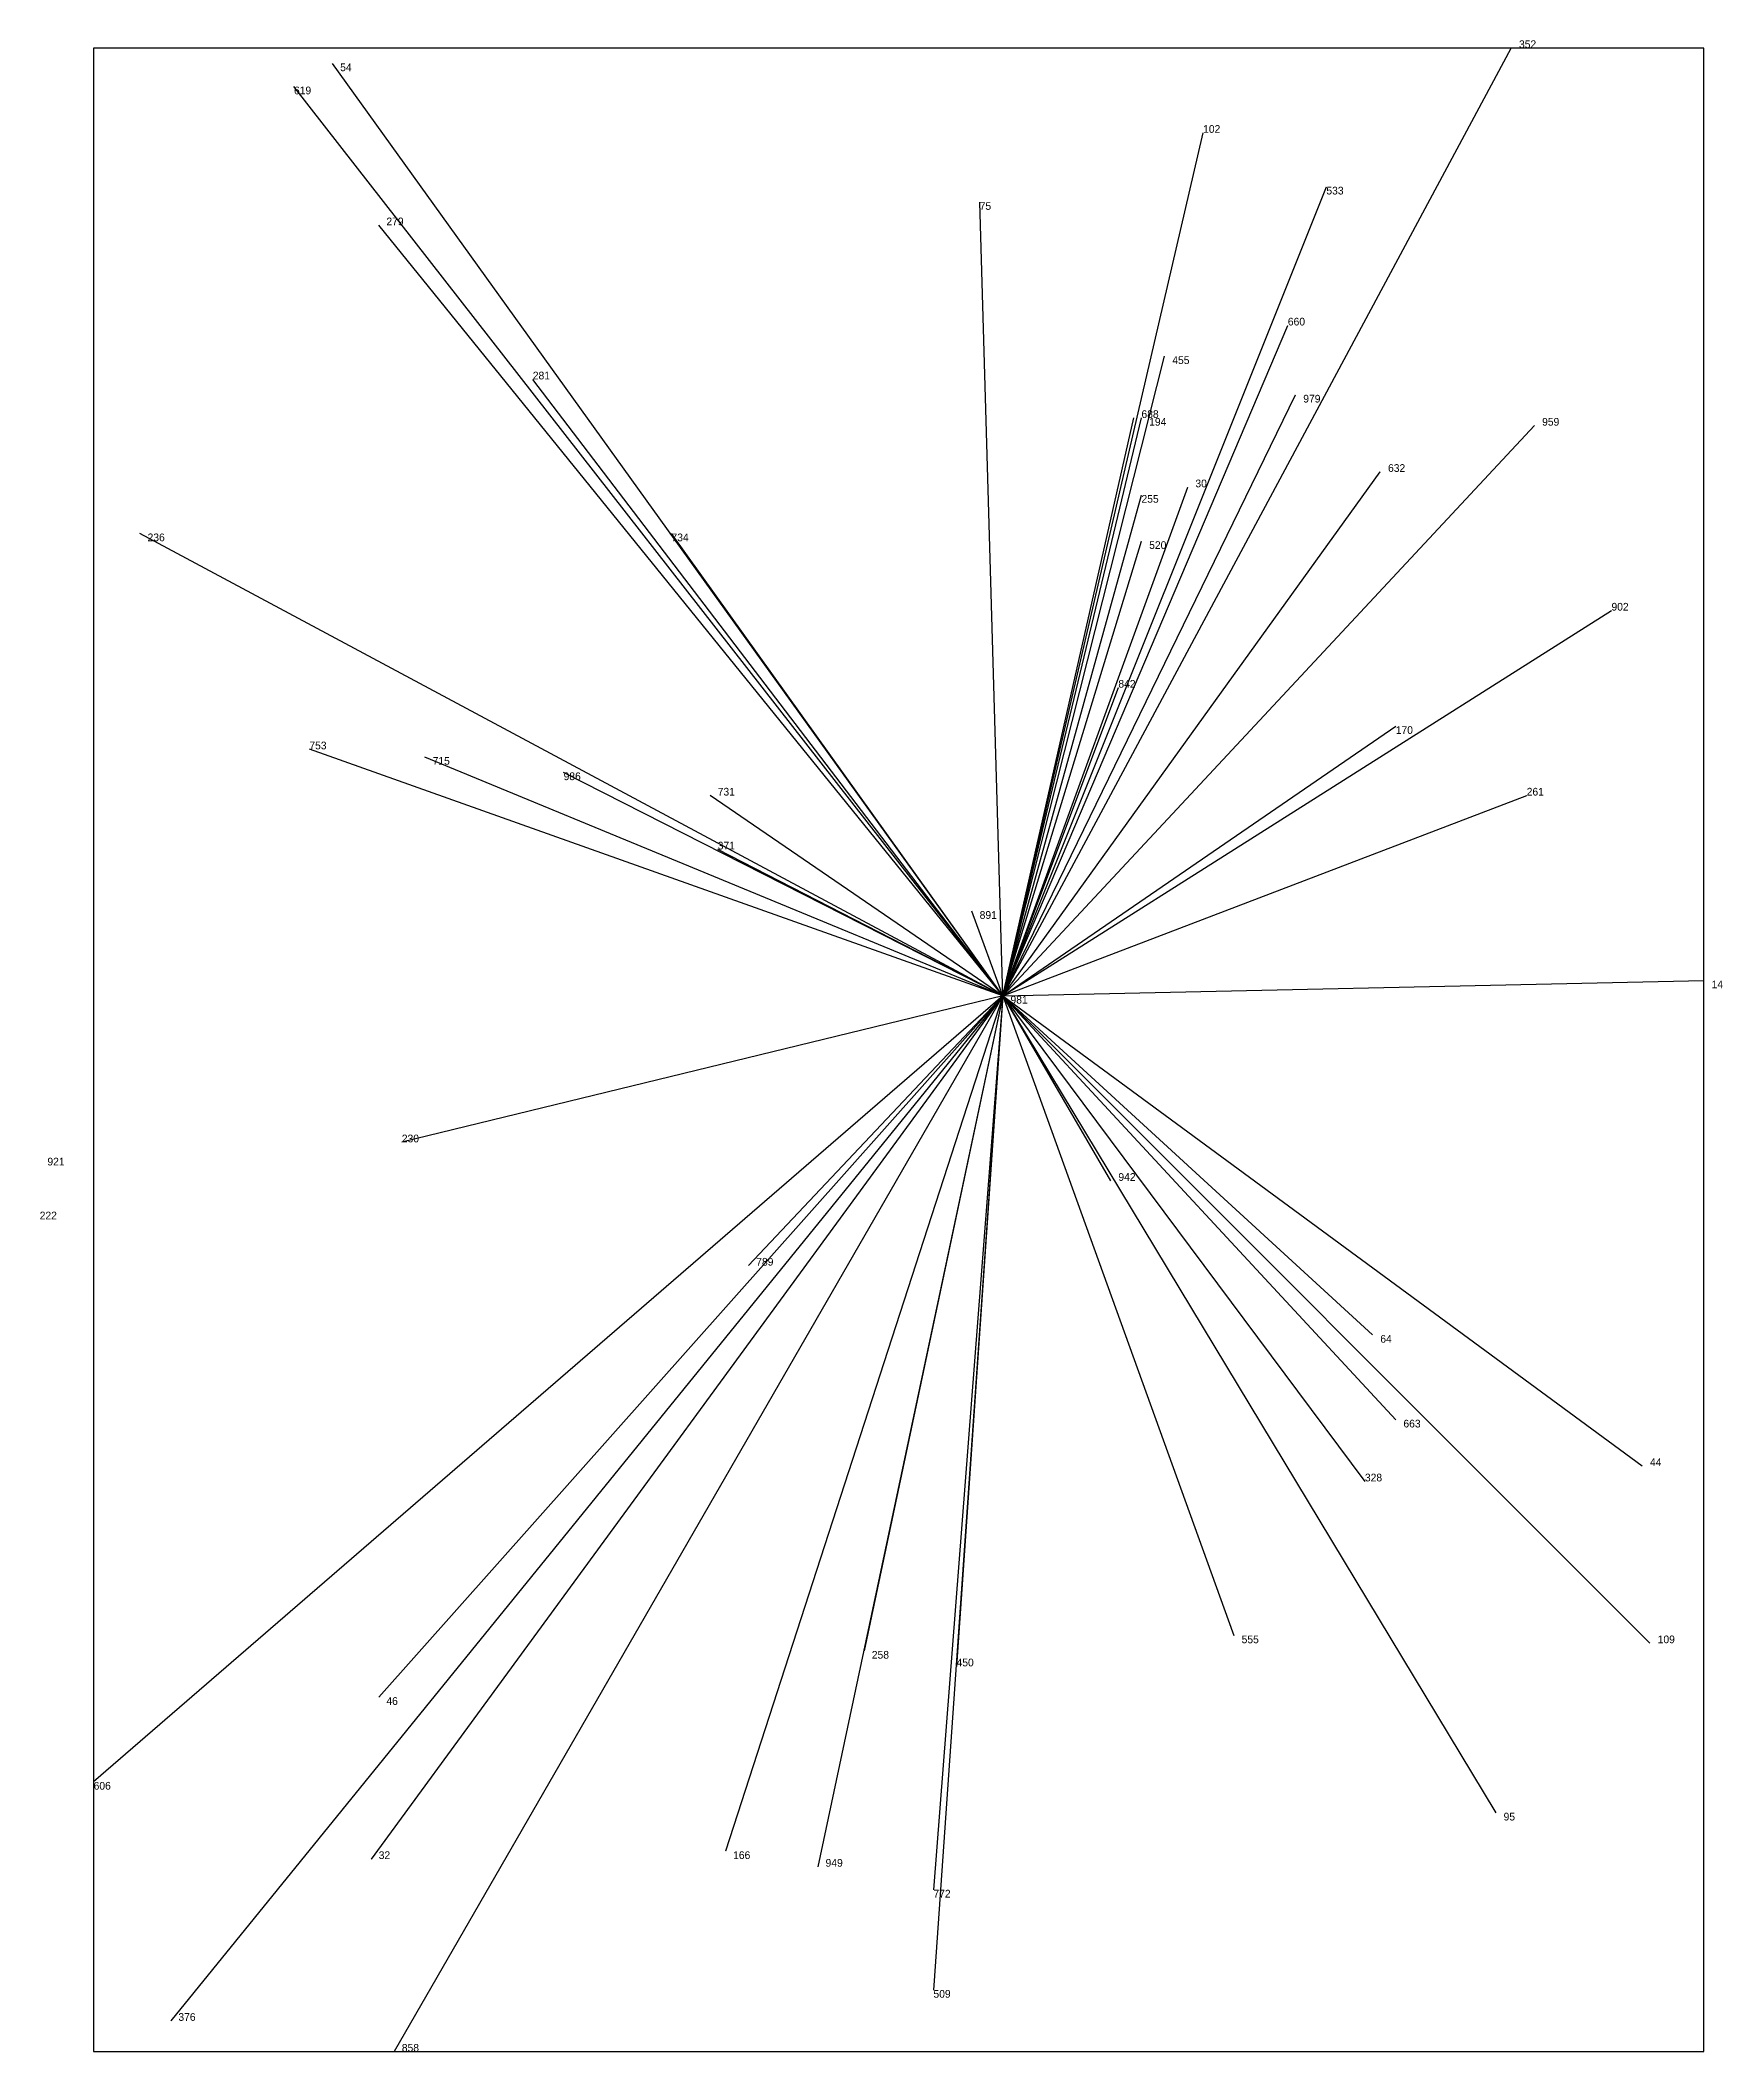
# Model space of a CAD drawing. Extents: x 0 to 1, y 0 to 1.
# Drawn here: x 0.7831 to 1.0014, y 0.002 to 0.263 of the extents above; entities that cross this region are included whole.
import ezdxf

# ---------------------------------------------------------------- set-up
doc = ezdxf.new("R2010")
doc.units = 0
for name, color, linetype in [('CLIENTS', 7, 'Continuous'), ('FACILITIES', 7, 'Continuous'), ('FACILITIES_LINES', 7, 'Continuous'), ('MIN_MAX_BOXES', 7, 'Continuous'), ('NORMALS', 7, 'Continuous'), ('SOURCE_POINTS', 7, 'Continuous'), ('TEXT', 7, 'Continuous')]:
    doc.layers.add(name, color=color, linetype=linetype)

# ---------------------------------------------------------------- blocks, each defined once
blk = doc.blocks.new('POINT_DISPLAY')
blk.add_line((0, 0), (0, 0))

msp = doc.modelspace()

# ---------------------------------------------------------------- linework, layer by layer
at = {"layer": 'FACILITIES_LINES'}
for q in [(0.974, 0.262), (0.821, 0.26), (0.816, 0.257), (0.934, 0.251), (0.95, 0.244), (0.905, 0.242), (0.827, 0.239), (0.945, 0.226), (0.929, 0.222), (0.847, 0.219), (0.946, 0.217), (0.926, 0.214), (0.925, 0.214), (0.977, 0.213), (0.957, 0.207), (0.932, 0.205), (0.926, 0.204), (0.796, 0.199), (0.865, 0.199), (0.926, 0.198), (0.987, 0.189), (0.923, 0.179), (0.959, 0.174), (0.818, 0.171), (0.833, 0.17), (0.851, 0.168), (0.87, 0.165), (0.976, 0.165), (0.871, 0.158), (0.904, 0.15), (0.999, 0.141), (0.79, 0.037), (0.8, 0.006), (0.826, 0.027), (0.827, 0.048), (0.829, 0.002), (0.83, 0.12), (0.872, 0.028), (0.875, 0.104), (0.884, 0.026), (0.89, 0.054), (0.899, 0.01), (0.899, 0.023), (0.902, 0.052), (0.956, 0.095), (0.991, 0.078), (0.972, 0.033), (0.992, 0.055), (0.955, 0.076), (0.938, 0.056), (0.959, 0.084), (0.922, 0.115)]:
    msp.add_line((0.908, 0.139), q, dxfattribs=at)
at = {"layer": 'MIN_MAX_BOXES'}
for p, q in [((0.999, 0.262), (0.79, 0.262)), ((0.79, 0.262), (0.79, 0.002)), ((0.999, 0.262), (0.79, 0.262)), ((0.79, 0.262), (0.79, 0.002)), ((0.79, 0.262), (0.79, 0.262)), ((0.999, 0.002), (0.999, 0.262)), ((0.999, 0.002), (0.999, 0.262)), ((0.999, 0.262), (0.999, 0.262)), ((0.79, 0.002), (0.999, 0.002)), ((0.79, 0.002), (0.999, 0.002)), ((0.79, 0.002), (0.79, 0.002)), ((0.999, 0.002), (0.999, 0.002))]:
    msp.add_line(p, q, dxfattribs=at)
at = {"layer": 'NORMALS'}
for p, q in [((0.974, 0.262), (0.974, 0.262)), ((0.821, 0.26), (0.821, 0.26)), ((0.816, 0.257), (0.816, 0.257)), ((0.934, 0.251), (0.934, 0.251)), ((0.95, 0.244), (0.95, 0.244)), ((0.905, 0.242), (0.905, 0.242)), ((0.827, 0.239), (0.827, 0.239)), ((0.945, 0.226), (0.945, 0.226)), ((0.929, 0.222), (0.929, 0.222)), ((0.847, 0.219), (0.847, 0.219)), ((0.946, 0.217), (0.946, 0.217)), ((0.925, 0.214), (0.925, 0.214)), ((0.926, 0.214), (0.926, 0.214)), ((0.977, 0.213), (0.977, 0.213)), ((0.957, 0.207), (0.957, 0.207)), ((0.926, 0.204), (0.926, 0.204)), ((0.932, 0.205), (0.932, 0.205)), ((0.796, 0.199), (0.796, 0.199)), ((0.865, 0.199), (0.865, 0.199)), ((0.926, 0.198), (0.926, 0.198)), ((0.987, 0.189), (0.987, 0.189)), ((0.923, 0.179), (0.923, 0.179)), ((0.959, 0.174), (0.959, 0.174)), ((0.818, 0.171), (0.818, 0.171)), ((0.833, 0.17), (0.833, 0.17)), ((0.851, 0.168), (0.851, 0.168)), ((0.87, 0.165), (0.87, 0.165)), ((0.976, 0.165), (0.976, 0.165)), ((0.871, 0.158), (0.871, 0.158)), ((0.904, 0.15), (0.904, 0.15)), ((0.999, 0.141), (0.999, 0.141)), ((0.908, 0.139), (0.908, 0.139)), ((0.83, 0.12), (0.83, 0.12)), ((0.922, 0.115), (0.922, 0.115)), ((0.875, 0.104), (0.875, 0.104)), ((0.956, 0.095), (0.956, 0.095)), ((0.959, 0.084), (0.959, 0.084)), ((0.955, 0.076), (0.955, 0.076)), ((0.991, 0.078), (0.991, 0.078)), ((0.938, 0.056), (0.938, 0.056)), ((0.992, 0.055), (0.992, 0.055)), ((0.89, 0.054), (0.89, 0.054)), ((0.902, 0.052), (0.902, 0.052)), ((0.827, 0.048), (0.827, 0.048)), ((0.79, 0.037), (0.79, 0.037)), ((0.972, 0.033), (0.972, 0.033)), ((0.826, 0.027), (0.826, 0.027)), ((0.872, 0.028), (0.872, 0.028)), ((0.884, 0.026), (0.884, 0.026)), ((0.899, 0.023), (0.899, 0.023)), ((0.899, 0.01), (0.899, 0.01)), ((0.8, 0.006), (0.8, 0.006)), ((0.829, 0.002), (0.829, 0.002))]:
    msp.add_line(p, q, dxfattribs=at)

# ---------------------------------------------------------------- block references
at = {"layer": 'CLIENTS'}
for p in [(0.974, 0.262), (0.821, 0.26), (0.816, 0.257), (0.934, 0.251), (0.95, 0.244), (0.905, 0.242), (0.827, 0.239), (0.945, 0.226), (0.929, 0.222), (0.847, 0.219), (0.946, 0.217), (0.925, 0.214), (0.926, 0.214), (0.977, 0.213), (0.957, 0.207), (0.926, 0.204), (0.932, 0.205), (0.796, 0.199), (0.865, 0.199), (0.926, 0.198), (0.987, 0.189), (0.923, 0.179), (0.959, 0.174), (0.818, 0.171), (0.833, 0.17), (0.851, 0.168), (0.87, 0.165), (0.976, 0.165), (0.871, 0.158), (0.904, 0.15), (0.999, 0.141), (0.83, 0.12), (0.922, 0.115), (0.875, 0.104), (0.956, 0.095), (0.959, 0.084), (0.955, 0.076), (0.991, 0.078), (0.938, 0.056), (0.992, 0.055), (0.89, 0.054), (0.902, 0.052), (0.827, 0.048), (0.79, 0.037), (0.972, 0.033), (0.826, 0.027), (0.872, 0.028), (0.884, 0.026), (0.899, 0.023), (0.899, 0.01), (0.8, 0.006), (0.829, 0.002)]:
    msp.add_blockref('POINT_DISPLAY', p, dxfattribs=at)
at = {"layer": 'FACILITIES'}
msp.add_blockref('POINT_DISPLAY', (0.908, 0.139), dxfattribs=at)
at = {"layer": 'SOURCE_POINTS'}
for p in [(0.974, 0.262), (0.821, 0.26), (0.816, 0.257), (0.934, 0.251), (0.95, 0.244), (0.905, 0.242), (0.827, 0.239), (0.945, 0.226), (0.929, 0.222), (0.847, 0.219), (0.946, 0.217), (0.925, 0.214), (0.926, 0.214), (0.977, 0.213), (0.957, 0.207), (0.926, 0.204), (0.932, 0.205), (0.796, 0.199), (0.865, 0.199), (0.926, 0.198), (0.987, 0.189), (0.923, 0.179), (0.959, 0.174), (0.818, 0.171), (0.833, 0.17), (0.851, 0.168), (0.87, 0.165), (0.976, 0.165), (0.871, 0.158), (0.904, 0.15), (0.999, 0.141), (0.908, 0.139), (0.83, 0.12), (0.922, 0.115), (0.875, 0.104), (0.956, 0.095), (0.959, 0.084), (0.955, 0.076), (0.991, 0.078), (0.938, 0.056), (0.992, 0.055), (0.89, 0.054), (0.902, 0.052), (0.827, 0.048), (0.79, 0.037), (0.972, 0.033), (0.826, 0.027), (0.872, 0.028), (0.884, 0.026), (0.899, 0.023), (0.899, 0.01), (0.8, 0.006), (0.829, 0.002)]:
    msp.add_blockref('POINT_DISPLAY', p, dxfattribs=at)

# ---------------------------------------------------------------- texts
at = {"layer": 'TEXT'}
for s, p in [('352', (0.975, 0.262)), ('54', (0.822, 0.259)), ('619', (0.816, 0.256)), ('102', (0.934, 0.251)), ('533', (0.95, 0.243)), ('75', (0.905, 0.241)), ('279', (0.828, 0.239)), ('660', (0.945, 0.226)), ('455', (0.93, 0.221)), ('281', (0.847, 0.219)), ('979', (0.947, 0.216)), ('688', (0.926, 0.214)), ('194', (0.927, 0.213)), ('959', (0.978, 0.213)), ('632', (0.958, 0.207)), ('255', (0.926, 0.203)), ('30', (0.933, 0.205)), ('236', (0.797, 0.198)), ('734', (0.865, 0.198)), ('520', (0.927, 0.197)), ('902', (0.987, 0.189)), ('842', (0.923, 0.179)), ('170', (0.959, 0.173)), ('753', (0.818, 0.171)), ('715', (0.834, 0.169)), ('986', (0.851, 0.167)), ('731', (0.871, 0.165)), ('261', (0.976, 0.165)), ('371', (0.871, 0.158)), ('891', (0.905, 0.149)), ('14', (1, 0.14)), ('981', (0.909, 0.138)), ('230', (0.83, 0.12)), ('921', (0.784, 0.117)), ('942', (0.923, 0.115)), ('222', (0.783, 0.11)), ('789', (0.876, 0.104)), ('64', (0.957, 0.094)), ('663', (0.96, 0.083)), ('44', (0.992, 0.078)), ('328', (0.955, 0.076)), ('555', (0.939, 0.055)), ('109', (0.993, 0.055)), ('258', (0.891, 0.053)), ('450', (0.902, 0.052)), ('46', (0.828, 0.047)), ('606', (0.79, 0.036)), ('95', (0.973, 0.032)), ('32', (0.827, 0.027)), ('166', (0.873, 0.027)), ('949', (0.885, 0.026)), ('772', (0.899, 0.022)), ('509', (0.899, 0.009)), ('376', (0.801, 0.006)), ('858', (0.83, 0.002))]:
    msp.add_text(s, height=0.001, dxfattribs=at).set_placement(p)

doc.saveas('drawing.dxf')
